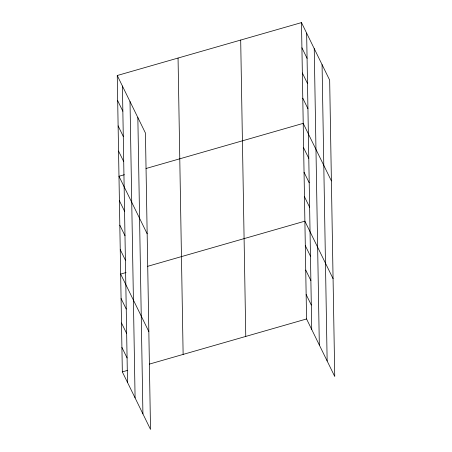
<?xml version="1.0" encoding="UTF-8"?>
<svg xmlns="http://www.w3.org/2000/svg" width="452" height="452" viewBox="0 0 452 452"><rect width="100%" height="100%" fill="white"/><g stroke="black" fill="none" stroke-linecap="round" stroke-linejoin="round"><path stroke-width="0.68" d="M117.254 75.507L145.437 133.035L150.516 429.4L122.334 371.872L117.254 75.507L301.484 22.6L329.666 80.128L334.746 376.493L306.563 318.965L301.484 22.6M124.39 174.721L118.983 176.274L147.166 233.797M146.002 168.511L303.207 123.362L331.389 180.89M126.063 272.522L120.661 274.076L148.844 331.598M147.68 266.313L304.885 221.164L333.067 278.692M122.334 371.872L127.741 370.324M149.358 364.114L306.563 318.965M301.913 47.793L307.072 58.325M302.348 72.981L307.507 83.513M302.778 98.174L307.936 108.706M303.631 147.815L308.789 158.347M304.049 172.263L309.208 182.8M304.467 196.716L309.626 207.248M305.303 245.617L310.462 256.148M305.721 270.064L310.886 280.596M306.14 294.518L311.304 305.049M117.689 100.7L122.848 111.232M118.119 125.888L123.283 136.425M118.554 151.081L123.712 161.613M119.401 200.722L124.566 211.253M119.82 225.175L124.984 235.707M120.243 249.623L125.402 260.154M121.079 298.523L126.238 309.055M121.498 322.977L126.656 333.508M121.916 347.424L127.08 357.956M322.067 64.619L327.146 360.984M314.242 48.641L319.321 345.006M306.642 33.132L311.722 329.497M240.69 40.059L245.769 336.424M178.054 58.048L183.128 354.413M137.843 117.526L142.922 413.891M130.012 101.547L135.091 397.913M122.419 86.038L127.498 382.409"/></g></svg>
